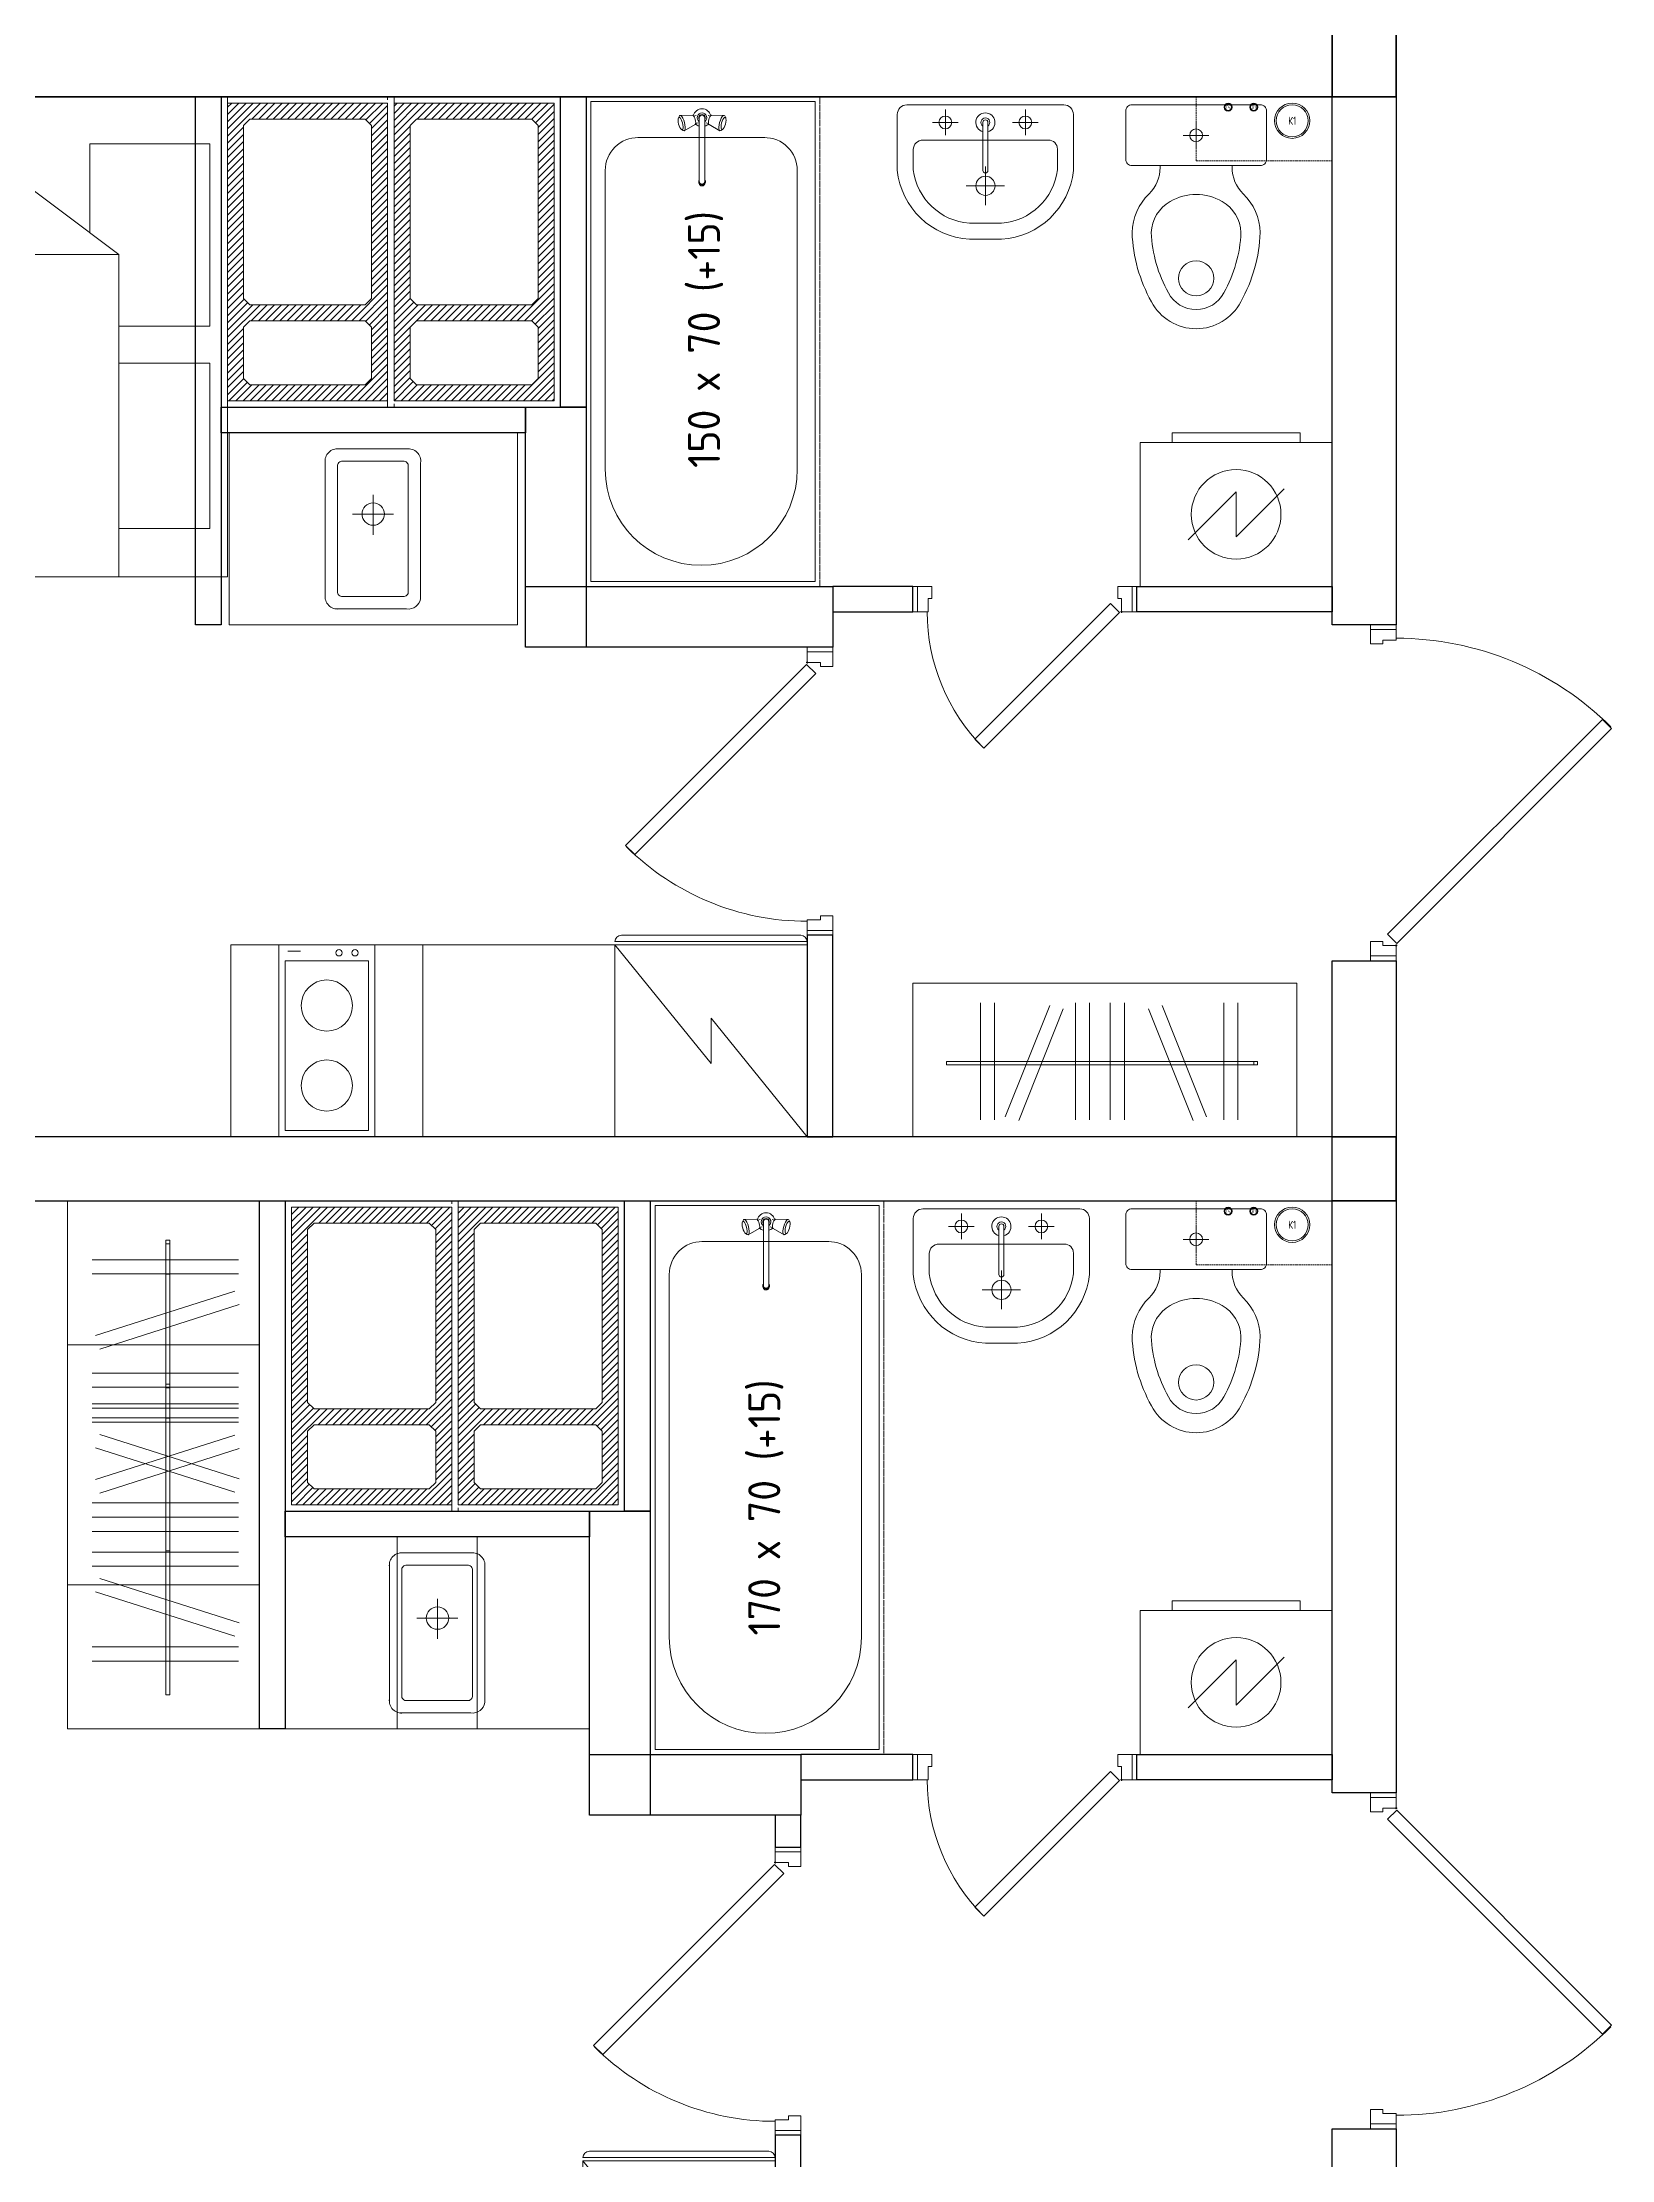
# Model space of a CAD drawing. Header units: millimetres. Extents: x 0 to 145404, y 0 to 194550.
# Drawn here: x 118197 to 123098, y 110350 to 116966 of the extents above; entities that cross this region are included whole.
import ezdxf
from ezdxf.enums import TextEntityAlignment as Align

# ---------------------------------------------------------------- set-up
doc = ezdxf.new("R2010")
doc.units = ezdxf.units.MM
for name, pattern in [('200_ШТРИХ', [320, 200, -120]), ('ACAD_ISO02W100', [15, 12, -3]), ('DASHED', [7, 5, -2, 0]), ('ГОСТ 2.303 5', [24, 20, -1.5, 1, -1.5])]:
    doc.linetypes.add(name, pattern=pattern)
for name, color, linetype, lineweight in [('АР - Вентблок', 36, 'Continuous', 9), ('АР - ВК', 126, 'Continuous', 13), ('АР - Двери', 126, 'Continuous', 9), ('АР - Монолит', 56, 'Continuous', 30), ('АР - Обор. - Холодильник', 42, 'Continuous', 9), ('АР - Оборуд', 252, 'Continuous', 0), ('АР - Перегородки 190', 54, 'Continuous', 30), ('АР - Перегородки 80', 32, 'Continuous', 30), ('АР - Сантехника', 150, 'Continuous', 9)]:
    doc.layers.add(name, color=color, linetype=linetype, lineweight=lineweight)
doc.layers.add('АР - мебель', color=7, linetype='Continuous', lineweight=9, true_color=0x787878)
doc.styles.add('GOST 2.304', font='CS_Gost2304.shx', dxfattribs={"oblique": 15})
doc.styles.add('GOST-2.304_Type-B', font='GOST Common.ttf')
doc.styles.add('ГОСТ 2.304', font='CS_Gost2304.shx')

# ---------------------------------------------------------------- blocks, each defined once
blk = doc.blocks.new('*U213')
at = {"ltscale": 100}
for p, q in [((15, -37.5), (15, 42.5)), ((15, 42.5), (60, 42.5)), ((60, 4.5), (48, 4.5)), ((48, 4.5), (48, -35.5)), ((60, 42.5), (60, 4.5)), ((885, 42.5), (840, 42.5)), ((840, 42.5), (840, 4.5)), ((840, 4.5), (852, 4.5)), ((852, 4.5), (852, -37.5)), ((885, -37.5), (885, 42.5)), ((46, -37.5), (15, -37.5)), ((852, -37.5), (885, -37.5))]:
    blk.add_line(p, q, dxfattribs=at)
for points in [[(15, 42.5), (0, 42.5), (0, -37.5), (15, -37.5)], [(885, 42.5), (900, 42.5), (900, -37.5), (885, -37.5)], [(54.4, -38.9), (82.7, -10.6), (648, -575.9), (619.7, -604.2)]]:
    blk.add_lwpolyline(points, close=True, dxfattribs=at)
blk.add_circle((48, -37.5), 2, dxfattribs=at)
blk.add_arc((56.7, -37.5), 800, 315.13505, 0, dxfattribs=at)
blk = doc.blocks.new('*U209')
at = {"ltscale": 100}
for p, q in [((15, -37.5), (15, 42.5)), ((15, 42.5), (60, 42.5)), ((60, 4.5), (48, 4.5)), ((48, 4.5), (48, -35.5)), ((60, 42.5), (60, 4.5)), ((685, 42.5), (640, 42.5)), ((640, 42.5), (640, 4.5)), ((640, 4.5), (652, 4.5)), ((652, 4.5), (652, -37.5)), ((685, -37.5), (685, 42.5)), ((46, -37.5), (15, -37.5)), ((652, -37.5), (685, -37.5))]:
    blk.add_line(p, q, dxfattribs=at)
for points in [[(15, 42.5), (0, 42.5), (0, -37.5), (15, -37.5)], [(685, 42.5), (700, 42.5), (700, -37.5), (685, -37.5)], [(54.4, -38.9), (82.7, -10.6), (506.5, -434.5), (478.3, -462.8)]]:
    blk.add_lwpolyline(points, close=True, dxfattribs=at)
blk.add_circle((48, -37.5), 2, dxfattribs=at)
blk.add_arc((55, -37.5), 600, 315.13505, 0, dxfattribs=at)
blk = doc.blocks.new('КРТ28 1500х2000')
for p, q in [((0, 2000), (-1500, 2000)), ((-1500, 2000), (-1500, 0)), ((0, 0), (0, 2000)), ((-1352.9, 1944.6), (-1352.9, 1569.5)), ((-783.1, 1944.6), (-1352.9, 1944.6)), ((-783.1, 1660.8), (-783.1, 1944.6)), ((-150.3, 1944.6), (-667.7, 1944.6)), ((-667.7, 1944.6), (-667.7, 1660.8)), ((-150.3, 1660.8), (-150.3, 1944.6)), ((-1006.8, 1660.8), (-1500, 1003.2)), ((0, 1660.8), (-1006.8, 1660.8)), ((-1006.8, 1660.8), (-1006.8, 1003.2)), ((-1076.7, 1569.5), (-1352.9, 1569.5)), ((-1500, 1003.2), (-1006.8, 1003.2)), ((-1500, 0), (0, 0))]:
    blk.add_line(p, q)
blk = doc.blocks.new('Стояк ВК')
at = {"layer": 'АР - ВК', "color": 46, "linetype": 'DASHED'}
blk.add_lwpolyline([(0, 200), (425, 200), (425, 0), (0, 0)], close=True, dxfattribs=at)
at = {"layer": 'АР - ВК', "color": 1, "ltscale": 100}
for radius in [12.5, 10]:
    blk.add_circle((100, 167.5), radius, dxfattribs=at)
at = {"layer": 'АР - ВК', "color": 5, "ltscale": 100}
for radius in [12.5, 10]:
    blk.add_circle((180, 167.5), radius, dxfattribs=at)
at = {"layer": 'АР - ВК', "color": 46, "ltscale": 100}
for radius in [55, 50]:
    blk.add_circle((300, 125), radius, dxfattribs=at)
at = {"layer": 'АР - ВК', "color": 1, "ltscale": 100, "style": 'ГОСТ 2.304'}
blk.add_text('Т4', height=10, dxfattribs=at).set_placement((100, 167.5), align=Align.MIDDLE_CENTER)
at = {"layer": 'АР - ВК', "color": 5, "ltscale": 100, "style": 'ГОСТ 2.304'}
blk.add_text('В1', height=10, dxfattribs=at).set_placement((180, 167.5), align=Align.MIDDLE_CENTER)
at = {"layer": 'АР - ВК', "color": 46, "ltscale": 100, "style": 'ГОСТ 2.304'}
blk.add_text('К1', height=25, dxfattribs=at).set_placement((300, 125), align=Align.MIDDLE_CENTER)
blk = doc.blocks.new('Ш03 600х1200')
for p, q in [((0, 600), (-1200, 600)), ((-1200, 0), (-1200, 600)), ((0, 0), (0, 600)), ((-988.5, 66), (-988.5, 522.9)), ((-944.2, 66), (-944.2, 522.9)), ((-911.1, 76.8), (-772.2, 512)), ((-868.9, 63.3), (-730, 498.6)), ((-692.1, 66), (-692.1, 522.9)), ((-647.8, 66), (-647.8, 522.9)), ((-583, 66), (-583, 522.9)), ((-538.7, 66), (-538.7, 522.9)), ((-324.4, 63.3), (-463.3, 498.6)), ((-282.2, 76.8), (-421.1, 512)), ((-228.6, 66), (-228.6, 522.9)), ((-184.3, 66), (-184.3, 522.9)), ((-123, 293.3), (-1094.4, 293.3)), ((-1094.4, 293.3), (-1094.4, 280.4)), ((-1094.4, 280.4), (-123, 280.4)), ((-134.5, 293.3), (-228.9, 293.3)), ((-228.9, 293.3), (-228.9, 280.4)), ((-228.9, 280.4), (-134.5, 280.4)), ((-134.5, 280.4), (-134.5, 293.3)), ((-123, 280.4), (-123, 293.3)), ((0, 0), (-1200, 0))]:
    blk.add_line(p, q)
blk = doc.blocks.new('*U218')
at = {"ltscale": 100}
for p, q in [((-1035, 37.5), (-1035, -42.5)), ((-1002, 37.5), (-1035, 37.5)), ((-1002, -4.5), (-1002, 37.5)), ((-48, -4.5), (-48, 35.5)), ((-46, 37.5), (-15, 37.5)), ((-15, 37.5), (-15, -42.5)), ((-1035, -42.5), (-990, -42.5)), ((-990, -4.5), (-1002, -4.5)), ((-990, -42.5), (-990, -4.5)), ((-60, -42.5), (-60, -4.5)), ((-60, -4.5), (-48, -4.5)), ((-15, -42.5), (-60, -42.5))]:
    blk.add_line(p, q, dxfattribs=at)
for points in [[(-54.4, 38.9), (-82.7, 10.6), (-754, 682), (-725.8, 710.3)], [(-1035, -42.5), (-1050, -42.5), (-1050, 37.5), (-1035, 37.5)], [(-15, -42.5), (0, -42.5), (0, 37.5), (-15, 37.5)]]:
    blk.add_lwpolyline(points, close=True, dxfattribs=at)
blk.add_circle((-48, 37.5), 2, dxfattribs=at)
blk.add_arc((-57.9, 37.5), 950, 135.13505, 180, dxfattribs=at)
blk = doc.blocks.new('Унитаз_700х440')
at = {"color": 0, "ltscale": 50}
for points in [[(195, -220), (45, -220, -0.414601), (25, -200), (25, 200, -0.414214), (45, 220), (195, 220, -0.414214), (215, 200), (215, -200, -0.414487)], [(327.1, 81.1, -0.261097), (424.4, 140, -0.11879), (612.3, 86.6, -0.608687), (612.3, -86.6, -0.11879), (424.4, -140, -0.261097), (327.1, -81.1, -0.27207)]]:
    blk.add_lwpolyline(points, format="xyb", close=True, dxfattribs=at)
blk.add_lwpolyline([(215, 112.3), (220.9, 112.3, 0.202167), (303, 147, -0.194798), (424.5, 200, -0.119349), (640.7, 139.4, -0.604544), (640.7, -139.4, -0.119349), (424.5, -200, -0.194798), (303, -147, 0.202167), (220.9, -112.3), (215, -112.3)], format="xyb", dxfattribs=at)
for points in [[(120.6, -40), (120.6, 40)], [(159.4, 0), (80.6, 0)]]:
    blk.add_lwpolyline(points, dxfattribs=at)
for centre, radius in [((120.6, 0), 20), ((567.6, 0), 55)]:
    blk.add_circle(centre, radius, dxfattribs=at)
at = {"layer": 'Defpoints', "linetype": 'ACAD_ISO02W100', "lineweight": -2, "ltscale": 10}
blk.add_lwpolyline([(0, -220), (0, 220)], dxfattribs=at)
blk = doc.blocks.new('Умывальник_550х420')
at = {"color": 0, "ltscale": 50}
for points in [[(55, -274.6), (230.3, -274.6, 0.365452), (445, -50.5), (445, 50.2, 0.368387), (228.9, 275.4), (55, 275.4, 0.412588), (25, 245.3), (25, -244.5, 0.412222)], [(163, -224.6), (228, -224.6, 0.357073), (395, -49.7), (395, 50.3, 0.35647), (228, 225.4), (165, 225.4, 0.411711), (135, 195.3), (135, -196.4, 0.420441)], [(80, 8.3), (230, 8.3, -1), (230, -7.7), (80, -7.7, -1)]]:
    blk.add_lwpolyline(points, format="xyb", close=True, dxfattribs=at)
for points in [[(80, 165.3), (80, 85.3)], [(120, 125.3), (40, 125.3)], [(338, 0.2), (218, 0.2)], [(278, 60.2), (278, -59.8)], [(120, -124.7), (40, -124.7)], [(80, -84.7), (80, -164.7)]]:
    blk.add_lwpolyline(points, dxfattribs=at)
for centre, radius in [((80, 125.3), 20), ((278, 0.2), 30), ((80, -124.7), 20)]:
    blk.add_circle(centre, radius, dxfattribs=at)
for radius, start, end in [(30, 15.46601, 344.53399), (14, 34.8499, 325.1501)]:
    blk.add_arc((80, 0.3), radius, start, end, dxfattribs=at)
at = {"layer": 'Defpoints', "linetype": 'ACAD_ISO02W100', "lineweight": -2, "ltscale": 10}
blk.add_lwpolyline([(0, 275.3), (0, -274.7)], dxfattribs=at)
at = {"layer": 'АР - Сантехника', "linetype": 'ACAD_ISO02W100', "ltscale": 10, "style": 'GOST 2.304', "width": 0.7}
blk.add_attdef('NAME', text='', height=250, dxfattribs=at).set_placement((278, 0.2, 0), align=Align.MIDDLE_CENTER)
blk = doc.blocks.new('Стиральная_машинка_600х450')
at = {"color": 0, "linetype": 'ByBlock', "lineweight": -2, "ltscale": 50}
for points in [[(40, -40), (40, -640), (490, -640), (490, -40)], [(520, -540), (490, -540), (490, -140), (520, -140)]]:
    blk.add_lwpolyline(points, close=True, dxfattribs=at)
blk.add_lwpolyline([(344.3, -490), (194.3, -340), (335.7, -340), (185.7, -190)], dxfattribs=at)
blk.add_circle((265, -340), 140, dxfattribs=at)
blk = doc.blocks.new('холодильник')
at = {"layer": 'АР - Обор. - Холодильник'}
for p, q in [((0, 300), (0, -300)), ((600, 300), (0, 300)), ((600, -300), (600, 300)), ((610, 300), (610, -300)), ((610, 300), (610, 300)), ((630, -280), (630, 280)), ((0, -300), (600, -300)), ((610, -300), (610, -300))]:
    blk.add_line(p, q, dxfattribs=at)
blk.add_lwpolyline([(600, 300), (229.3, 0), (370.7, 0), (0, -300)], dxfattribs=at)
for centre, start, end in [((610, 280), 0, 90), ((610, -280), 270, 0)]:
    blk.add_arc(centre, 20, start, end, dxfattribs=at)
blk = doc.blocks.new('мойка 400')
at = {"ltscale": 10}
for p, q in [((-317.2, -50.4), (-96, -50.4)), ((-350.2, -517.4), (-350.2, -83.4)), ((-311.8, -102.9), (-311.8, -498)), ((-104.7, -88.8), (-297.8, -88.8)), ((-90.6, -498), (-90.6, -102.9)), ((-52.2, -94.2), (-52.2, -517.4)), ((-200.1, -319.1), (-200.1, -194)), ((-264.4, -254), (-136.9, -254)), ((-297.8, -512.1), (-106.7, -512.1)), ((-96, -550.4), (-317.2, -550.4))]:
    blk.add_line(p, q, dxfattribs=at)
blk.add_circle((-200.1, -254), 35, dxfattribs=at)
for centre, radius, start, end in [((-311.8, -88.8), 38.8, 82.01368, 187.98632), ((-90.6, -88.8), 38.8, 352.01368, 97.98632), ((-296.8, -103.9), 15.1, 86.18902, 183.81098), ((-105.7, -103.9), 15.1, 356.18902, 93.81098), ((-311.8, -512.1), 38.8, 172.01368, 277.98632), ((-296.8, -497), 15.1, 176.18902, 273.81098), ((-105.7, -497), 15.1, 266.18902, 3.81098), ((-90.6, -512.1), 38.8, 262.01368, 352.01368)]:
    blk.add_arc(centre, radius, start, end, dxfattribs=at)
blk = doc.blocks.new('Вентблок 930 х 500')
at = {"layer": 'АР - Вентблок', "lineweight": 5}
h = blk.add_hatch(dxfattribs=at)
h.set_pattern_fill('ANSI31', color=256, scale=5)
h.set_pattern_definition([(45, (-3927587.913, -709139.574), (-11.22532015, 11.22532015), [])])
h.paths.add_polyline_path([(-20, 950), (-520, 950), (-520, 20), (-20, 20)])
h.paths.add_polyline_path([(-450, 700), (-470, 720), (-470, 880), (-450, 900), (-90, 900), (-70, 880), (-70, 720), (-90, 700)], flags=16)
h.paths.add_polyline_path([(-90, 650), (-70, 630), (-70, 90), (-90, 70), (-450, 70), (-470, 90), (-470, 630), (-450, 650)], flags=16)
at = {"layer": 'АР - Вентблок', "linetype": '200_ШТРИХ', "lineweight": 5, "ltscale": 0.1}
blk.add_lwpolyline([(-540, 0), (-540, 970), (0, 970), (0, 0)], close=True, dxfattribs=at)
at = {"layer": 'АР - Вентблок', "linetype": 'ByBlock'}
for points in [[(-520, 20), (-520, 950), (-20, 950), (-20, 20)], [(-470, 720), (-470, 880), (-450, 900), (-90, 900), (-70, 880), (-70, 720), (-90, 700), (-450, 700)], [(-470, 90), (-470, 630), (-450, 650), (-90, 650), (-70, 630), (-70, 90), (-90, 70), (-450, 70)]]:
    blk.add_lwpolyline(points, close=True, dxfattribs=at)
blk = doc.blocks.new('Ванна 150х70 (+15)')
at = {"layer": 'АР - Сантехника'}
for p, q in [((15, 15), (15, 1515)), ((15, 1515), (715, 1515)), ((287.1, 1461.1), (286.9, 1456.5)), ((286.9, 1456.5), (287.5, 1450.9)), ((288.1, 1464.3), (287.1, 1461.1)), ((291, 1470), (288.1, 1464.3)), ((289.6, 1465.8), (288.1, 1464.3)), ((291.7, 1465.3), (289.6, 1465.8)), ((292.9, 1471.8), (291, 1470)), ((294.1, 1463), (291.7, 1465.3)), ((332.3, 1472), (292.9, 1471.8)), ((295.6, 1471.2), (292.9, 1471.8)), ((296.6, 1459.1), (294.1, 1463)), ((298.6, 1468.4), (295.6, 1471.2)), ((298.9, 1453.9), (296.6, 1459.1)), ((301.6, 1463.5), (298.6, 1468.4)), ((304.5, 1457), (301.6, 1463.5)), ((306.9, 1449.7), (304.5, 1457)), ((333.8, 1471.7), (332.3, 1472)), ((335.6, 1469.9), (333.8, 1471.7)), ((337.5, 1467), (335.6, 1469.9)), ((343.2, 1471.8), (335.7, 1469.8)), ((339.2, 1463.1), (337.5, 1467)), ((340.6, 1458.7), (339.2, 1463.1)), ((341.6, 1454.2), (340.6, 1458.7)), ((353.4, 1464.4), (353.4, 1264.3)), ((370.4, 1464.4), (370.4, 1264.3)), ((380.6, 1471.8), (388, 1469.8)), ((383.1, 1458.7), (382.1, 1454.2)), ((384.5, 1463.1), (383.1, 1458.7)), ((386.3, 1467), (384.5, 1463.1)), ((388.1, 1469.9), (386.3, 1467)), ((389.9, 1471.7), (388.1, 1469.9)), ((391.5, 1472), (389.9, 1471.7)), ((391.5, 1472), (430.8, 1471.8)), ((419.3, 1457), (416.9, 1449.7)), ((422.1, 1463.5), (419.3, 1457)), ((425.2, 1468.4), (422.1, 1463.5)), ((427.2, 1459.1), (424.9, 1453.9)), ((428.2, 1471.2), (425.2, 1468.4)), ((429.6, 1463), (427.2, 1459.1)), ((430.8, 1471.8), (428.2, 1471.2)), ((432, 1465.3), (429.6, 1463)), ((432.8, 1470), (430.8, 1471.8)), ((434.1, 1465.8), (432, 1465.3)), ((432.8, 1470), (435.7, 1464.3)), ((435.7, 1464.3), (434.1, 1465.8)), ((436.6, 1461.1), (435.7, 1464.3)), ((436.2, 1450.9), (436.8, 1456.5)), ((436.8, 1456.5), (436.6, 1461.1)), ((715, 1515), (715, 15)), ((715, 1515), (715, 1515)), ((558.2, 1402.4), (161.2, 1402.4)), ((287.5, 1450.9), (288.8, 1444.8)), ((288.8, 1444.8), (290.7, 1438.9)), ((290.7, 1438.9), (293, 1433.8)), ((293, 1433.8), (295.5, 1429.9)), ((295.5, 1429.9), (297.9, 1427.6)), ((297.9, 1427.6), (300, 1427.1)), ((303.3, 1424.1), (297.9, 1427.6)), ((300.8, 1448), (298.9, 1453.9)), ((300, 1427.1), (301.6, 1428.6)), ((302.1, 1442), (300.8, 1448)), ((301.6, 1428.6), (302.5, 1431.7)), ((302.7, 1436.4), (302.1, 1442)), ((302.5, 1431.7), (302.7, 1436.4)), ((303.3, 1424.1), (305.9, 1423.5)), ((340, 1443), (305.9, 1423.5)), ((305.9, 1423.5), (307.9, 1425.3)), ((308.5, 1442.1), (306.9, 1449.7)), ((307.9, 1425.3), (309, 1429.3)), ((309.3, 1435.1), (308.5, 1442.1)), ((309, 1429.3), (309.3, 1435.1)), ((340, 1443), (341.2, 1444.1)), ((341.2, 1444.1), (341.9, 1446.5)), ((342.1, 1450), (341.6, 1454.2)), ((341.9, 1446.5), (342.1, 1450)), ((349.4, 1448.6), (341.9, 1446.6)), ((353.2, 1437.8), (353.4, 1437.7)), ((370.4, 1437.7), (370.5, 1437.8)), ((374.4, 1448.6), (381.8, 1446.6)), ((382.1, 1454.2), (381.7, 1450)), ((381.7, 1450), (381.8, 1446.5)), ((381.8, 1446.5), (382.5, 1444.1)), ((382.5, 1444.1), (383.7, 1443)), ((383.7, 1443), (417.9, 1423.5)), ((415.3, 1442.1), (414.5, 1435.1)), ((414.5, 1435.1), (414.7, 1429.3)), ((414.7, 1429.3), (415.9, 1425.3)), ((416.9, 1449.7), (415.3, 1442.1)), ((415.9, 1425.3), (417.9, 1423.5)), ((417.9, 1423.5), (420.5, 1424.1)), ((420.5, 1424.1), (425.9, 1427.6)), ((421.7, 1442), (421.1, 1436.4)), ((421.1, 1436.4), (421.2, 1431.7)), ((421.2, 1431.7), (422.2, 1428.6)), ((423, 1448), (421.7, 1442)), ((422.2, 1428.6), (423.8, 1427.1)), ((424.9, 1453.9), (423, 1448)), ((423.8, 1427.1), (425.9, 1427.6)), ((425.9, 1427.6), (428.3, 1429.9)), ((428.3, 1429.9), (430.7, 1433.8)), ((430.7, 1433.8), (433, 1438.9)), ((433, 1438.9), (434.9, 1444.8)), ((434.9, 1444.8), (436.2, 1450.9)), ((59.4, 365.8), (59.4, 1299.9)), ((659.4, 1299.9), (659.4, 365.8)), ((715, 15), (15, 15)), ((15, 15), (15, 15))]:
    blk.add_line(p, q, dxfattribs=at)
at = {"layer": 'АР - Сантехника', "linetype": 'ГОСТ 2.303 5'}
blk.add_lwpolyline([(0, 1530), (730, 1530), (730, 0), (0, 0)], close=True, dxfattribs=at)
at = {"layer": 'АР - Сантехника'}
for points in [[(353.4, 1269.8), (352.6, 1268.7), (352, 1267.5), (351.6, 1266.2), (351.4, 1264.9), (351.4, 1263.6), (351.6, 1262.3), (352.1, 1261), (352.7, 1259.8), (353.5, 1258.7), (354.5, 1257.7), (355.6, 1256.9), (356.9, 1256.2), (358.2, 1255.6), (359.7, 1255.2), (361.1, 1255.1), (362.6, 1255.1), (364.1, 1255.2), (365.5, 1255.6), (366.9, 1256.2), (368.1, 1256.9), (369.3, 1257.7), (370.2, 1258.7), (371.1, 1259.8), (371.7, 1261), (372.1, 1262.3), (372.3, 1263.6), (372.4, 1264.9), (372.2, 1266.2), (371.8, 1267.5), (371.2, 1268.7), (370.4, 1269.8)], [(353.4, 1264.3), (353.5, 1263.1), (353.8, 1262), (354.3, 1260.9), (355, 1259.9), (355.9, 1259), (356.9, 1258.2), (358, 1257.6), (359.3, 1257.2), (360.5, 1256.9), (361.9, 1256.8), (363.2, 1256.9), (364.5, 1257.2), (365.7, 1257.6), (366.9, 1258.2), (367.9, 1259), (368.8, 1259.9), (369.5, 1260.9), (370, 1262), (370.3, 1263.1), (370.4, 1264.3)], [(353.4, 1258.9), (353.5, 1257.7), (353.8, 1256.5), (354.3, 1255.4), (355, 1254.4), (355.9, 1253.5), (356.9, 1252.7), (358, 1252.1), (359.3, 1251.7), (360.5, 1251.4), (361.9, 1251.3), (363.2, 1251.4), (364.5, 1251.7), (365.7, 1252.1), (366.9, 1252.7), (367.9, 1253.5), (368.8, 1254.4), (369.5, 1255.4), (370, 1256.5), (370.3, 1257.7), (370.4, 1258.9)]]:
    blk.add_lwpolyline(points, dxfattribs=at)
for centre, radius, start, end in [((361.9, 1464.4), 28, 13.41646, 166.58354), ((361.9, 1464.4), 15, 304.51811, 235.48189), ((361.9, 1464.4), 10, 328.21167, 211.78833), ((361.9, 1464.4), 8.5, 0, 180), ((161.9, 1299.9), 102.5, 89.24097, 180), ((361.9, 1464.4), 28, 223.41646, 252.32776), ((361.9, 1464.4), 28, 287.67224, 316.58354), ((556.9, 1299.9), 102.5, 0, 90.75903), ((359.4, 365.8), 300, 180, 0)]:
    blk.add_arc(centre, radius, start, end, dxfattribs=at)
at = {"layer": 'АР - Сантехника', "linetype": 'Continuous', "style": 'GOST-2.304_Type-B'}
blk.add_text('150 х 70 (+15)', height=100, rotation=90, dxfattribs=at).set_placement((368, 771.5), align=Align.MIDDLE_CENTER)
blk = doc.blocks.new('П23_300х600')
for p, q in [((-150, 0), (-150, 600)), ((-150, 600), (150, 600)), ((150, 600), (150, 0)), ((130, 580), (-130, 580)), ((-130, 580), (-130, 50)), ((130, 50), (130, 580)), ((150, 0), (-150, 0)), ((-130, 50), (130, 50))]:
    blk.add_line(p, q)
at = {"ltscale": 5}
blk.add_line((-81.9, 20), (-121.9, 20), dxfattribs=at)
for centre in [(0, 440), (0, 190)]:
    blk.add_circle(centre, 80)
for centre in [(38.1, 25), (88.1, 25)]:
    blk.add_circle(centre, 10, dxfattribs=at)
blk = doc.blocks.new('Квартира 1С 3450 тип 9-1')
at = {"layer": 'АР - Монолит'}
for points in [[(0, 3450), (0, 3650), (-6750, 3650), (-6750, 3450)], [(-200, 1800), (-200, 3650), (0, 3650), (0, 1800)], [(-200, 0), (-200, 750), (0, 750), (0, 0)], [(0, 0), (0, 200), (-6750, 200), (-6750, 0)]]:
    blk.add_lwpolyline(points, close=True, dxfattribs=at)
at = {"layer": 'АР - Оборуд'}
for points in [[(-3645, 1800), (-2745, 1800), (-2745, 2400), (-3645, 2400)], [(-3640, 200), (-3040, 200), (-3040, 800), (-3640, 800)], [(-3040, 200), (-2440, 200), (-2440, 800), (-3040, 800)]]:
    blk.add_lwpolyline(points, close=True, dxfattribs=at)
at = {"layer": 'АР - Перегородки 190'}
for points in [[(-2530, 1730), (-2720, 1730), (-2720, 2480), (-2530, 2480)], [(-2720, 1730), (-2720, 1920), (-1760, 1920), (-1760, 1730)]]:
    blk.add_lwpolyline(points, close=True, dxfattribs=at)
at = {"layer": 'АР - Перегородки 80'}
for points in [[(-3750, 3450), (-3670, 3450), (-3670, 1800), (-3750, 1800)], [(-2610, 3450), (-2530, 3450), (-2530, 2480), (-2610, 2480)], [(-3670, 2400), (-3670, 2480), (-2720, 2480), (-2720, 2400)], [(-1510, 1840), (-1510, 1920), (-1760, 1920), (-1760, 1840)], [(-810, 1840), (-810, 1920), (-200, 1920), (-200, 1840)], [(-1760, 830), (-1840, 830), (-1840, 200), (-1760, 200)]]:
    blk.add_lwpolyline(points, close=True, dxfattribs=at)
at = {"rotation": 180}
for p in [(-3670, 3450), (-3150, 3450)]:
    blk.add_blockref('Вентблок 930 х 500', p, dxfattribs=at)
blk.add_blockref('Ванна 150х70 (+15)', (-2530, 1920))
at = {"layer": 'АР - ВК'}
blk.add_blockref('Стояк ВК', (-625, 3250), dxfattribs=at)
at = {"layer": 'АР - Двери', "xscale": -1}
blk.add_blockref('*U209', (-810, 1877.5), dxfattribs=at)
at = {"layer": 'АР - Двери', "rotation": 270}
for name, p in [('*U218', (-37.5, 750)), ('*U213', (-1802.5, 1730))]:
    blk.add_blockref(name, p, dxfattribs=at)
at = {"layer": 'АР - мебель', "rotation": 270}
blk.add_blockref('КРТ28 1500х2000', (-5650, 1950), dxfattribs=at)
at = {"layer": 'АР - мебель', "yscale": 0.8}
blk.add_blockref('Ш03 600х1200', (-310, 200.5), dxfattribs=at)
at = {"layer": 'АР - Оборуд'}
blk.add_blockref('мойка 400', (-2994.9, 2400), dxfattribs=at)
at = {"layer": 'АР - Оборуд', "xscale": -1, "rotation": 180}
blk.add_blockref('П23_300х600', (-3340, 800), dxfattribs=at)
at = {"layer": 'АР - Оборуд', "extrusion": (0, 0, -1), "xscale": -1, "zscale": -1, "rotation": 270}
blk.add_blockref('холодильник', (2140, 200), dxfattribs=at)
at = {"layer": 'АР - Сантехника', "xscale": -1, "rotation": 90}
for name, p in [('Умывальник_550х420', (-1282.9, 3449.7)), ('Унитаз_700х440', (-625, 3450))]:
    blk.add_blockref(name, p, dxfattribs=at)
at = {"layer": 'АР - Сантехника', "rotation": 90.00000000000001}
blk.add_blockref('Стиральная_машинка_600х450', (-840, 1880), dxfattribs=at)
blk = doc.blocks.new('Квартира 1С 3450 тип 9')
at = {"layer": 'АР - Монолит'}
for points in [[(-200, 1850), (-200, 0), (0, 0), (0, 1850)], [(0, 200), (0, 0), (-6750, 0), (-6750, 200)]]:
    blk.add_lwpolyline(points, close=True, dxfattribs=at)
blk = doc.blocks.new('*U71')
at = {"ltscale": 100}
for p, q in [((15, 37.5), (15, -42.5)), ((46, 37.5), (15, 37.5)), ((48, -4.5), (48, 35.5)), ((1002, -4.5), (1002, 37.5)), ((1002, 37.5), (1035, 37.5)), ((1035, 37.5), (1035, -42.5)), ((15, -42.5), (60, -42.5)), ((60, -4.5), (48, -4.5)), ((60, -42.5), (60, -4.5)), ((990, -42.5), (990, -4.5)), ((990, -4.5), (1002, -4.5)), ((1035, -42.5), (990, -42.5))]:
    blk.add_line(p, q, dxfattribs=at)
for points in [[(54.4, 38.9), (82.7, 10.6), (754, 682), (725.8, 710.3)], [(15, -42.5), (0, -42.5), (0, 37.5), (15, 37.5)], [(1035, -42.5), (1050, -42.5), (1050, 37.5), (1035, 37.5)]]:
    blk.add_lwpolyline(points, close=True, dxfattribs=at)
blk.add_circle((48, 37.5), 2, dxfattribs=at)
blk.add_arc((57.9, 37.5), 950, 0, 44.86495, dxfattribs=at)
blk = doc.blocks.new('Блок 600 х 600')
at = {"layer": 'АР - мебель'}
blk.add_lwpolyline([(-600, 0), (0, 0), (0, 600), (-600, 600)], close=True, dxfattribs=at)
blk = doc.blocks.new('Ванна 170х70 (+15)')
at = {"layer": 'АР - Сантехника'}
for p, q in [((15, 15), (15, 1715)), ((15, 1715), (715, 1715)), ((287.1, 1661.1), (286.9, 1656.5)), ((286.9, 1656.5), (287.5, 1650.9)), ((288.1, 1664.3), (287.1, 1661.1)), ((291, 1670), (288.1, 1664.3)), ((289.6, 1665.8), (288.1, 1664.3)), ((291.7, 1665.3), (289.6, 1665.8)), ((292.9, 1671.8), (291, 1670)), ((294.1, 1663), (291.7, 1665.3)), ((332.3, 1672), (292.9, 1671.8)), ((295.6, 1671.2), (292.9, 1671.8)), ((296.6, 1659.1), (294.1, 1663)), ((298.6, 1668.4), (295.6, 1671.2)), ((298.9, 1653.9), (296.6, 1659.1)), ((301.6, 1663.5), (298.6, 1668.4)), ((304.5, 1657), (301.6, 1663.5)), ((306.9, 1649.7), (304.5, 1657)), ((333.8, 1671.7), (332.3, 1672)), ((335.6, 1669.9), (333.8, 1671.7)), ((337.5, 1667), (335.6, 1669.9)), ((343.2, 1671.8), (335.7, 1669.8)), ((339.2, 1663.1), (337.5, 1667)), ((340.6, 1658.7), (339.2, 1663.1)), ((341.6, 1654.2), (340.6, 1658.7)), ((342.1, 1650), (341.6, 1654.2)), ((353.4, 1664.4), (353.4, 1464.3)), ((370.4, 1664.4), (370.4, 1464.3)), ((380.6, 1671.8), (388, 1669.8)), ((382.1, 1654.2), (381.7, 1650)), ((383.1, 1658.7), (382.1, 1654.2)), ((384.5, 1663.1), (383.1, 1658.7)), ((386.3, 1667), (384.5, 1663.1)), ((388.1, 1669.9), (386.3, 1667)), ((389.9, 1671.7), (388.1, 1669.9)), ((391.5, 1672), (389.9, 1671.7)), ((391.5, 1672), (430.8, 1671.8)), ((419.3, 1657), (416.9, 1649.7)), ((422.1, 1663.5), (419.3, 1657)), ((425.2, 1668.4), (422.1, 1663.5)), ((427.2, 1659.1), (424.9, 1653.9)), ((428.2, 1671.2), (425.2, 1668.4)), ((429.6, 1663), (427.2, 1659.1)), ((430.8, 1671.8), (428.2, 1671.2)), ((432, 1665.3), (429.6, 1663)), ((432.8, 1670), (430.8, 1671.8)), ((434.1, 1665.8), (432, 1665.3)), ((432.8, 1670), (435.7, 1664.3)), ((435.7, 1664.3), (434.1, 1665.8)), ((436.6, 1661.1), (435.7, 1664.3)), ((436.2, 1650.9), (436.8, 1656.5)), ((436.8, 1656.5), (436.6, 1661.1)), ((715, 1715), (715, 15)), ((715, 1715), (715, 1715)), ((558.2, 1602.4), (161.2, 1602.4)), ((287.5, 1650.9), (288.8, 1644.8)), ((288.8, 1644.8), (290.7, 1638.9)), ((290.7, 1638.9), (293, 1633.8)), ((293, 1633.8), (295.5, 1629.9)), ((295.5, 1629.9), (297.9, 1627.6)), ((297.9, 1627.6), (300, 1627.1)), ((303.3, 1624.1), (297.9, 1627.6)), ((300.8, 1648), (298.9, 1653.9)), ((300, 1627.1), (301.6, 1628.6)), ((302.1, 1642), (300.8, 1648)), ((301.6, 1628.6), (302.5, 1631.7)), ((302.7, 1636.4), (302.1, 1642)), ((302.5, 1631.7), (302.7, 1636.4)), ((303.3, 1624.1), (305.9, 1623.5)), ((340, 1643), (305.9, 1623.5)), ((305.9, 1623.5), (307.9, 1625.3)), ((308.5, 1642.1), (306.9, 1649.7)), ((307.9, 1625.3), (309, 1629.3)), ((309.3, 1635.1), (308.5, 1642.1)), ((309, 1629.3), (309.3, 1635.1)), ((340, 1643), (341.2, 1644.1)), ((341.2, 1644.1), (341.9, 1646.5)), ((341.9, 1646.5), (342.1, 1650)), ((349.4, 1648.6), (341.9, 1646.6)), ((353.2, 1637.8), (353.4, 1637.7)), ((370.4, 1637.7), (370.5, 1637.8)), ((374.4, 1648.6), (381.8, 1646.6)), ((381.7, 1650), (381.8, 1646.5)), ((381.8, 1646.5), (382.5, 1644.1)), ((382.5, 1644.1), (383.7, 1643)), ((383.7, 1643), (417.9, 1623.5)), ((415.3, 1642.1), (414.5, 1635.1)), ((414.5, 1635.1), (414.7, 1629.3)), ((414.7, 1629.3), (415.9, 1625.3)), ((416.9, 1649.7), (415.3, 1642.1)), ((415.9, 1625.3), (417.9, 1623.5)), ((417.9, 1623.5), (420.5, 1624.1)), ((420.5, 1624.1), (425.9, 1627.6)), ((421.7, 1642), (421.1, 1636.4)), ((421.1, 1636.4), (421.2, 1631.7)), ((421.2, 1631.7), (422.2, 1628.6)), ((423, 1648), (421.7, 1642)), ((422.2, 1628.6), (423.8, 1627.1)), ((424.9, 1653.9), (423, 1648)), ((423.8, 1627.1), (425.9, 1627.6)), ((425.9, 1627.6), (428.3, 1629.9)), ((428.3, 1629.9), (430.7, 1633.8)), ((430.7, 1633.8), (433, 1638.9)), ((433, 1638.9), (434.9, 1644.8)), ((434.9, 1644.8), (436.2, 1650.9)), ((59.4, 365.8), (59.4, 1499.9)), ((659.4, 1499.9), (659.4, 365.8)), ((715, 15), (15, 15)), ((15, 15), (15, 15))]:
    blk.add_line(p, q, dxfattribs=at)
at = {"layer": 'АР - Сантехника', "linetype": 'ГОСТ 2.303 5'}
blk.add_lwpolyline([(0, 1730), (730, 1730), (730, 0), (0, 0)], close=True, dxfattribs=at)
at = {"layer": 'АР - Сантехника'}
for points in [[(353.4, 1469.8), (352.6, 1468.7), (352, 1467.5), (351.6, 1466.2), (351.4, 1464.9), (351.4, 1463.6), (351.6, 1462.3), (352.1, 1461), (352.7, 1459.8), (353.5, 1458.7), (354.5, 1457.7), (355.6, 1456.9), (356.9, 1456.2), (358.2, 1455.6), (359.7, 1455.2), (361.1, 1455.1), (362.6, 1455.1), (364.1, 1455.2), (365.5, 1455.6), (366.9, 1456.2), (368.1, 1456.9), (369.3, 1457.7), (370.2, 1458.7), (371.1, 1459.8), (371.7, 1461), (372.1, 1462.3), (372.3, 1463.6), (372.4, 1464.9), (372.2, 1466.2), (371.8, 1467.5), (371.2, 1468.7), (370.4, 1469.8)], [(353.4, 1464.3), (353.5, 1463.1), (353.8, 1462), (354.3, 1460.9), (355, 1459.9), (355.9, 1459), (356.9, 1458.2), (358, 1457.6), (359.3, 1457.2), (360.5, 1456.9), (361.9, 1456.8), (363.2, 1456.9), (364.5, 1457.2), (365.7, 1457.6), (366.9, 1458.2), (367.9, 1459), (368.8, 1459.9), (369.5, 1460.9), (370, 1462), (370.3, 1463.1), (370.4, 1464.3)], [(353.4, 1458.9), (353.5, 1457.7), (353.8, 1456.5), (354.3, 1455.4), (355, 1454.4), (355.9, 1453.5), (356.9, 1452.7), (358, 1452.1), (359.3, 1451.7), (360.5, 1451.4), (361.9, 1451.3), (363.2, 1451.4), (364.5, 1451.7), (365.7, 1452.1), (366.9, 1452.7), (367.9, 1453.5), (368.8, 1454.4), (369.5, 1455.4), (370, 1456.5), (370.3, 1457.7), (370.4, 1458.9)]]:
    blk.add_lwpolyline(points, dxfattribs=at)
for centre, radius, start, end in [((361.9, 1664.4), 28, 13.41646, 166.58354), ((361.9, 1664.4), 15, 304.51811, 235.48189), ((361.9, 1664.4), 10, 328.21167, 211.78833), ((361.9, 1664.4), 8.5, 0, 180), ((161.9, 1499.9), 102.5, 89.24097, 179.99927), ((361.9, 1664.4), 28, 223.41646, 252.32776), ((361.9, 1664.4), 28, 287.67224, 316.58354), ((556.9, 1499.9), 102.5, 359.99991, 90.75903), ((359.4, 365.8), 300, 180, 0)]:
    blk.add_arc(centre, radius, start, end, dxfattribs=at)
at = {"layer": 'АР - Сантехника', "linetype": 'Continuous', "style": 'GOST-2.304_Type-B'}
blk.add_text('170 х 70 (+15)', height=100, rotation=90, dxfattribs=at).set_placement((356.2, 771.5), align=Align.MIDDLE_CENTER)
blk = doc.blocks.new('Квартира 1С 3800 тип 4')
at = {"layer": 'АР - Монолит'}
for points in [[(0, 3800), (0, 4000), (-6750, 4000), (-6750, 3800)], [(-200, 1950), (-200, 4000), (0, 4000), (0, 1950)], [(-200, 0), (-200, 900), (0, 900), (0, 0)]]:
    blk.add_lwpolyline(points, close=True, dxfattribs=at)
at = {"layer": 'АР - Перегородки 190'}
for points in [[(-2330, 1880), (-2520, 1880), (-2520, 2830), (-2330, 2830)], [(-2520, 1880), (-2520, 2070), (-1860, 2070), (-1860, 1880)]]:
    blk.add_lwpolyline(points, close=True, dxfattribs=at)
at = {"layer": 'АР - Перегородки 80'}
for points in [[(-3550, 3800), (-3470, 3800), (-3470, 2150), (-3550, 2150)], [(-2410, 3800), (-2330, 3800), (-2330, 2830), (-2410, 2830)], [(-3470, 2750), (-3470, 2830), (-2520, 2830), (-2520, 2750)], [(-1510, 1990), (-1510, 2070), (-1860, 2070), (-1860, 1990)], [(-810, 1990), (-810, 2070), (-200, 2070), (-200, 1990)], [(-1860, 1880), (-1940, 1880), (-1940, 1780), (-1860, 1780)], [(-1860, 880), (-1940, 880), (-1940, 200), (-1860, 200)]]:
    blk.add_lwpolyline(points, close=True, dxfattribs=at)
at = {"rotation": 180}
for p in [(-3470, 3800), (-2950, 3800)]:
    blk.add_blockref('Вентблок 930 х 500', p, dxfattribs=at)
for name, p in [('Ванна 170х70 (+15)', (-2330, 2070)), ('Блок 600 х 600', (-2870, 2150)), ('Блок 600 х 600', (-2520, 2150))]:
    blk.add_blockref(name, p)
at = {"layer": 'АР - ВК'}
blk.add_blockref('Стояк ВК', (-625, 3600), dxfattribs=at)
at = {"layer": 'АР - Двери', "xscale": -1}
blk.add_blockref('*U209', (-810, 2027.5), dxfattribs=at)
at = {"layer": 'АР - Двери', "rotation": 270}
for name, p in [('*U71', (-37.5, 1950)), ('*U213', (-1902.5, 1780))]:
    blk.add_blockref(name, p, dxfattribs=at)
at = {"layer": 'АР - мебель', "rotation": 90}
for p in [(-3550, 3800), (-3550, 3350)]:
    blk.add_blockref('Ш03 600х1200', p, dxfattribs=at)
at = {"layer": 'АР - Оборуд'}
blk.add_blockref('мойка 400', (-2794.3, 2750), dxfattribs=at)
at = {"layer": 'АР - Оборуд', "extrusion": (0, 0, -1), "xscale": -1, "zscale": -1, "rotation": 270}
blk.add_blockref('холодильник', (2240, 200), dxfattribs=at)
at = {"layer": 'АР - Сантехника', "xscale": -1, "rotation": 90}
for name, p in [('Умывальник_550х420', (-1232.9, 3799.7)), ('Унитаз_700х440', (-625, 3800))]:
    blk.add_blockref(name, p, dxfattribs=at)
at = {"layer": 'АР - Сантехника', "rotation": 89.99999999999999}
blk.add_blockref('Стиральная_машинка_600х450', (-840, 2030), dxfattribs=at)
blk = doc.blocks.new('V_Section_2')
for name, p in [('Квартира 1С 3450 тип 9', (7150, -17250)), ('Квартира 1С 3450 тип 9-1', (7150, -20700)), ('Квартира 1С 3800 тип 4', (7150, -24500))]:
    blk.add_blockref(name, p)

msp = doc.modelspace()

# ---------------------------------------------------------------- block references
msp.add_blockref('V_Section_2', (115275.5, 134046.1, 0))

doc.saveas('drawing.dxf')
